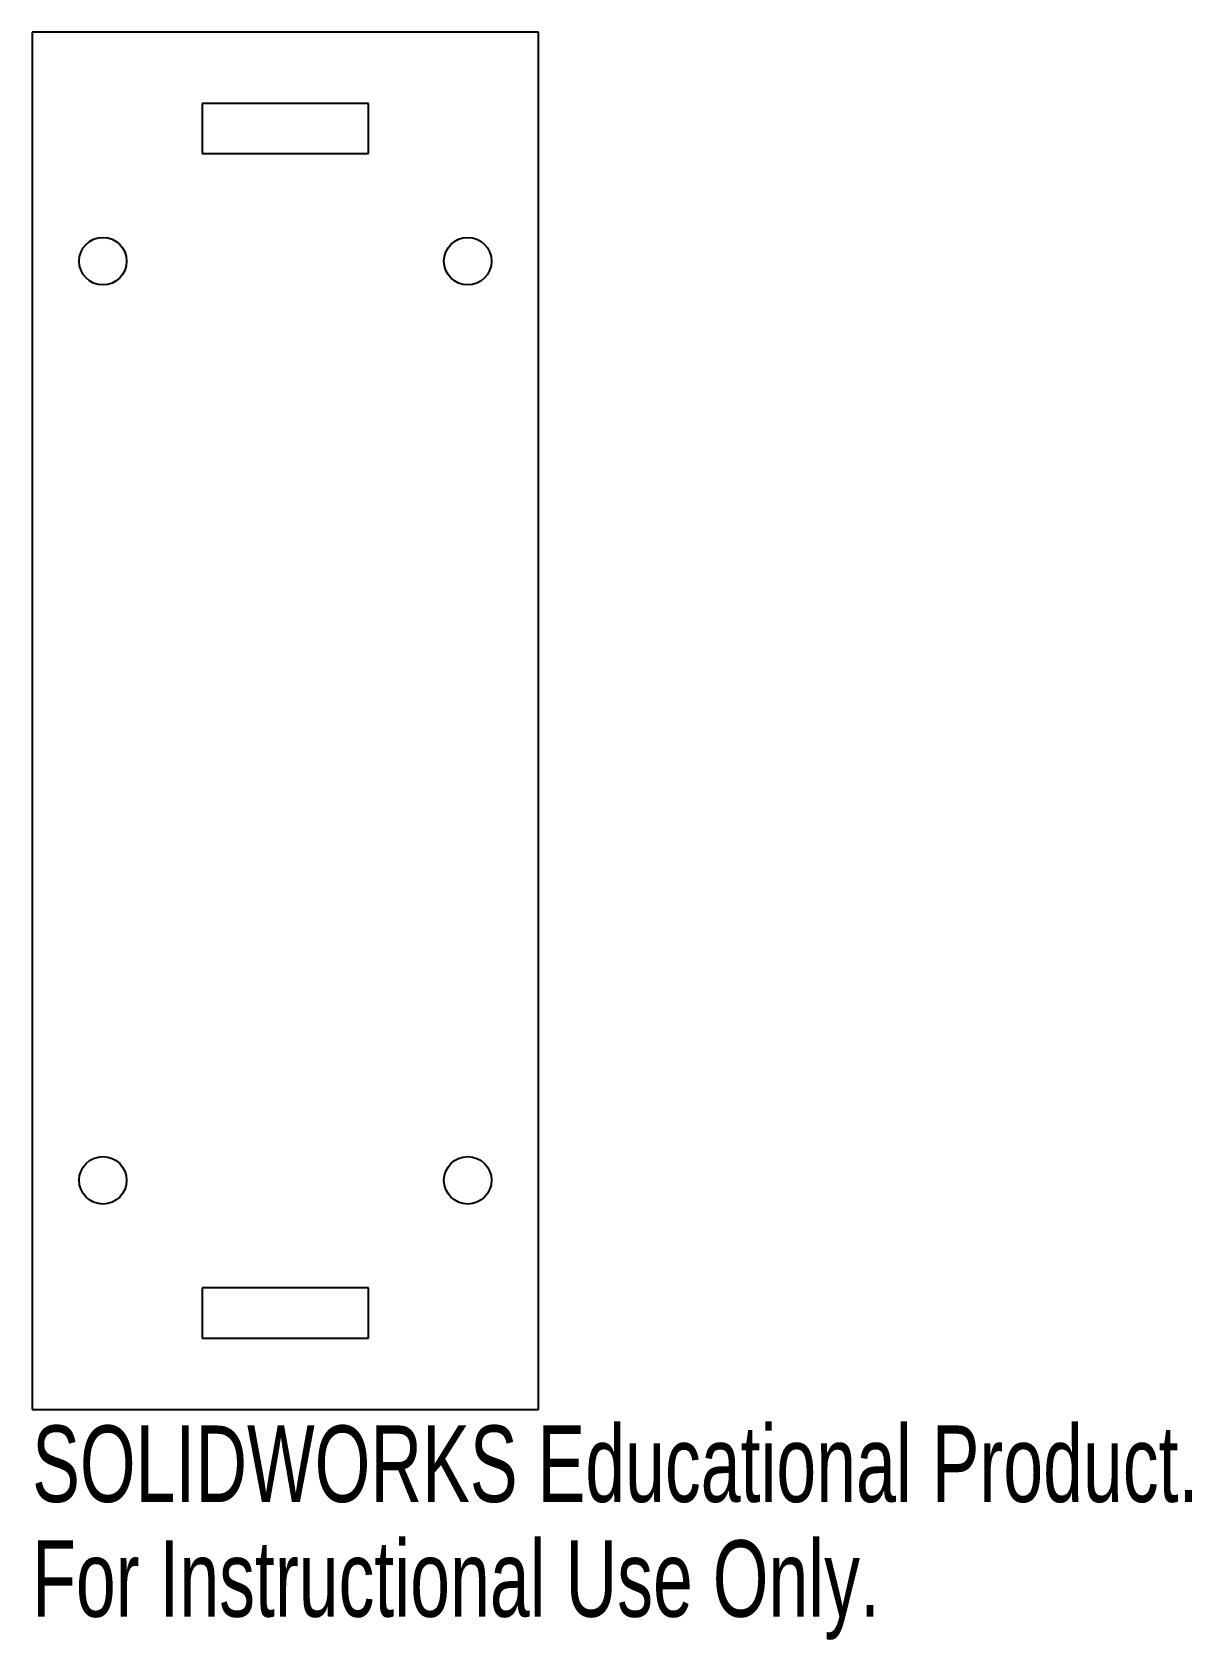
# Model space of a CAD drawing. Header units: millimetres. Extents: x 0 to 73, y -15 to 87.
import ezdxf

# ---------------------------------------------------------------- set-up
doc = ezdxf.new("R2010")
doc.units = ezdxf.units.MM
doc.styles.add('SLDTEXTSTYLE0', font='TXT', dxfattribs={"width": 0.7})

msp = doc.modelspace()

# ---------------------------------------------------------------- linework, layer by layer
at = {"color": 7, "linetype": 'Continuous', "lineweight": 25}
for p, q in [((32, 87), (0, 87)), ((0, 87), (0, 0)), ((32, 0), (32, 87)), ((21.25, 82.5), (10.75, 82.5)), ((10.75, 82.5), (10.75, 79.33)), ((21.25, 79.33), (21.25, 82.5)), ((10.75, 79.33), (21.25, 79.33)), ((21.25, 7.67), (10.75, 7.67)), ((10.75, 7.67), (10.75, 4.5)), ((21.25, 4.5), (21.25, 7.67)), ((10.75, 4.5), (21.25, 4.5)), ((0, 0), (32, 0))]:
    msp.add_line(p, q, dxfattribs=at)
for centre in [(4.47, 72.53), (27.52, 72.53), (4.47, 14.47), (27.52, 14.47)]:
    msp.add_circle(centre, 1.5, dxfattribs=at)

# ---------------------------------------------------------------- texts
at = {"color": 7, "linetype": 'Continuous', "char_height": 4.8336, "attachment_point": 1, "style": 'SLDTEXTSTYLE0'}
for s, insert in [('SOLIDWORKS Educational Product.', (0, -1.02)), ('For Instructional Use Only.', (0, -8.27))]:
    msp.add_mtext(s, dxfattribs=dict(at, insert=insert))

doc.saveas('drawing.dxf')
